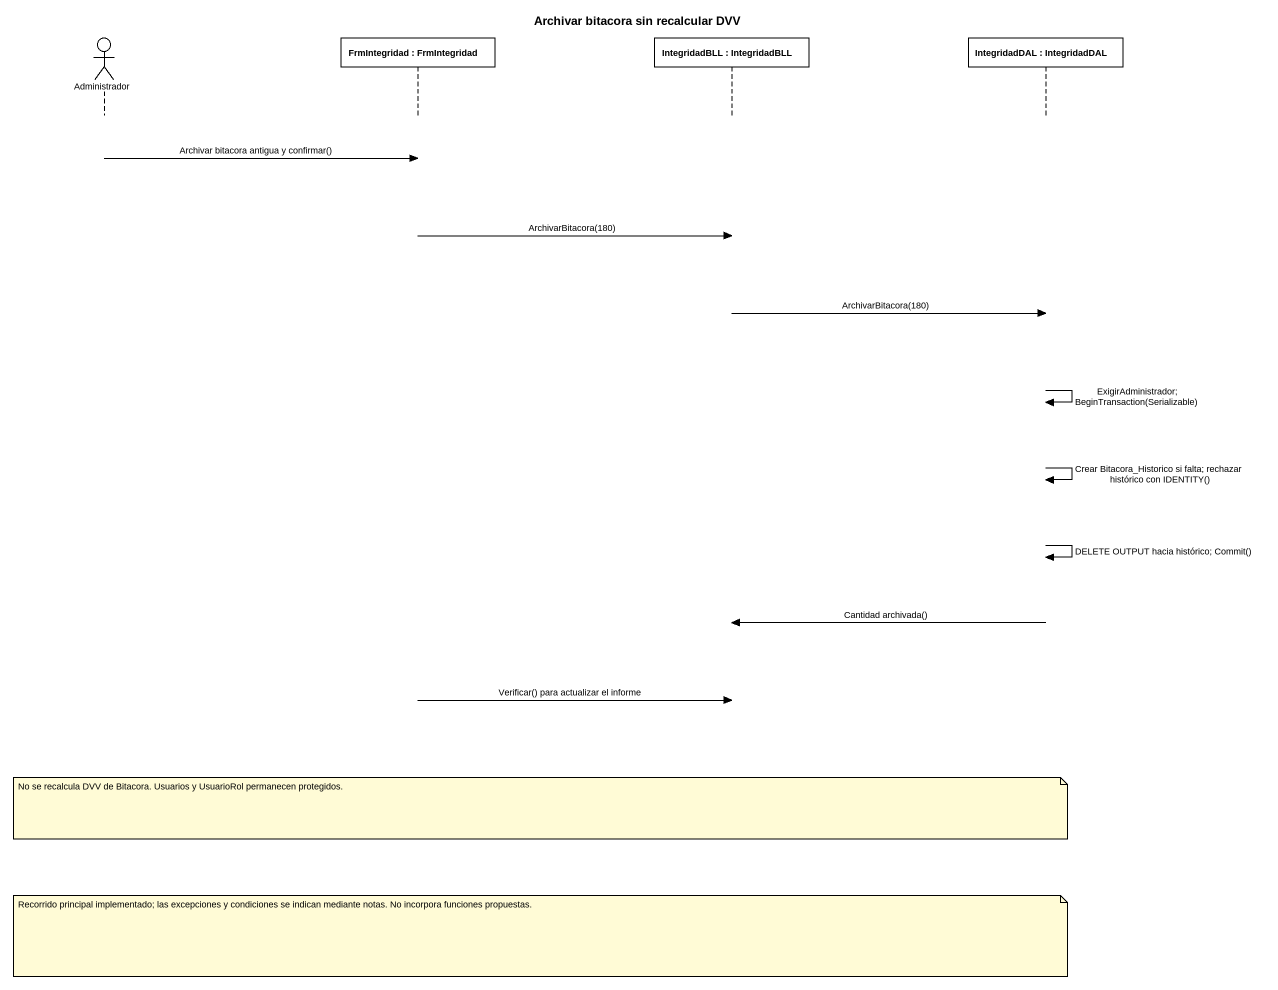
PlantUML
@startuml
title Archivar bitacora sin recalcular DVV
hide footbox
actor Administrador #FFFFFF
participant "FrmIntegridad : FrmIntegridad" as FrmIntegridad #FFFFFF
participant "IntegridadBLL : IntegridadBLL" as IntegridadBLL #FFFFFF
participant "IntegridadDAL : IntegridadDAL" as IntegridadDAL #FFFFFF

Administrador -> FrmIntegridad : Archivar bitacora antigua y confirmar()
FrmIntegridad -> IntegridadBLL : ArchivarBitacora(180)
IntegridadBLL -> IntegridadDAL : ArchivarBitacora(180)
IntegridadDAL -> IntegridadDAL : ExigirAdministrador; BeginTransaction(Serializable)
IntegridadDAL -> IntegridadDAL : Crear Bitacora_Historico si falta; rechazar histórico con IDENTITY()
IntegridadDAL -> IntegridadDAL : DELETE OUTPUT hacia histórico; Commit()
IntegridadDAL -> IntegridadBLL : Cantidad archivada()
FrmIntegridad -> IntegridadBLL : Verificar() para actualizar el informe
note over FrmIntegridad : No se recalcula DVV de Bitacora. Usuarios y UsuarioRol permanecen protegidos.
note over FrmIntegridad : Recorrido principal implementado; las excepciones y condiciones se indican mediante notas. No incorpora funciones propuestas.
@enduml
